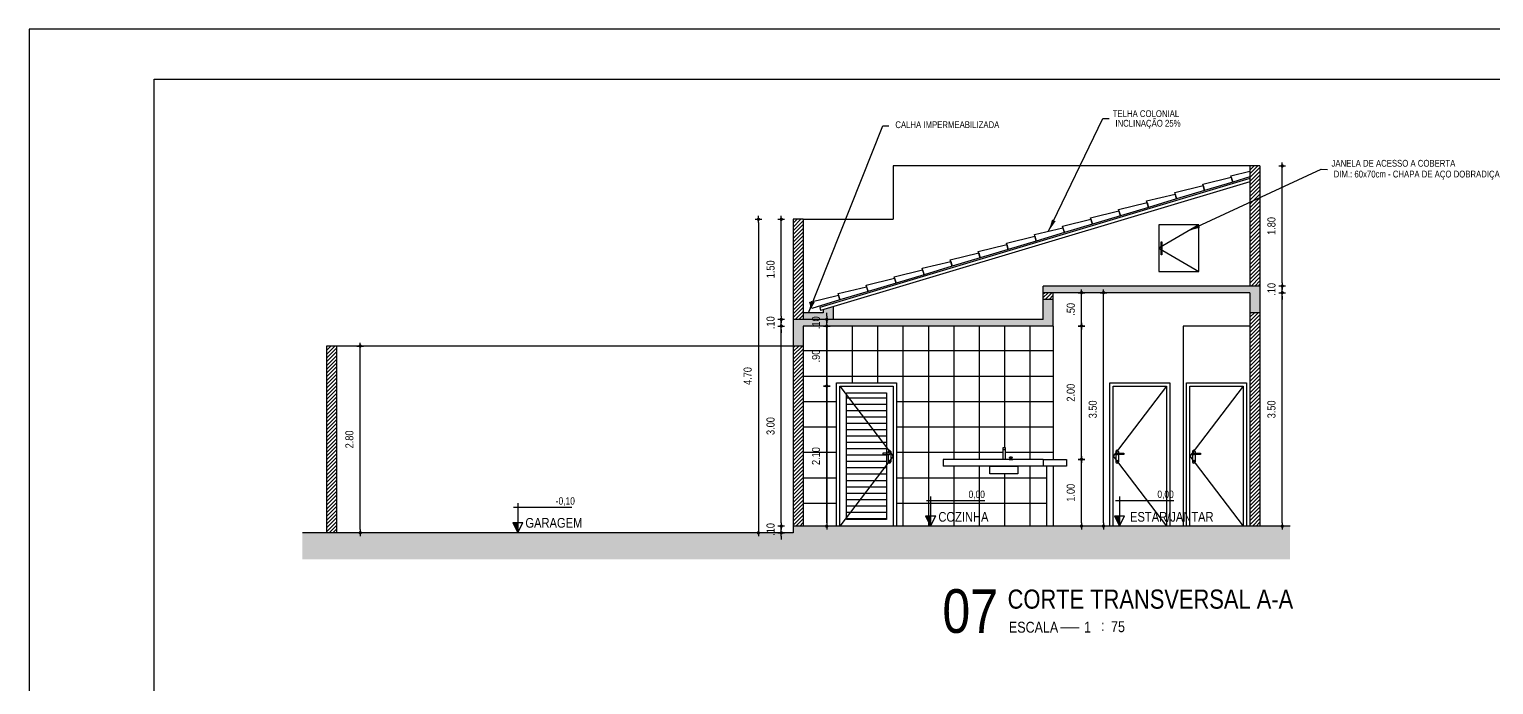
# Model space of a CAD drawing. Header units: millimetres. Extents: x 3955 to 10567, y -112 to 1797.
# Drawn here: x 5238.39 to 5260.35, y 1030.7 to 1040.53 of the extents above; entities that cross this region are included whole.
import ezdxf
from ezdxf.enums import TextEntityAlignment as Align

# ---------------------------------------------------------------- set-up
doc = ezdxf.new("R2010")
doc.units = ezdxf.units.MM
doc.header["$LTSCALE"] = 20
doc.linetypes.add('CONTINU', pattern=[0])
doc.linetypes.add('HIDDEN2', pattern=[0.1875, 0.125, -0.0625])
for name, color, linetype in [('COTA', 7, 'Continuous'), ('E-hatch', 8, 'Continuous'), ('E-pen-y', 2, 'Continuous'), ('E-txt-g', 3, 'Continuous'), ('E-TXT-Y', 2, 'Continuous'), ('LAYER1', 2, 'Continuous'), ('LAYER7', 4, 'Continuous')]:
    doc.layers.add(name, color=color, linetype=linetype)
doc.layers.add('E-Cta-W', color=7, linetype='Continuous', lineweight=20)
doc.layers.add('E-Txt-W', color=7, linetype='Continuous', lineweight=20)
doc.styles.add('F2', font='ARIALN.TTF')
doc.styles.add('REG60', font='romans.shx', dxfattribs={"width": 0.8, "height": 0.15})
doc.styles.add('REG80', font='romans.shx', dxfattribs={"width": 0.8, "height": 0.2})
doc.styles.get("Standard").update_dxf_attribs({"font": 'arial.ttf'})
doc.dimstyles.new('ARQUITETURA', dxfattribs={"dimtxt": 0.11, "dimasz": 0.05, "dimexe": 0.1, "dimexo": 0, "dimgap": 0.1, "dimtad": 1, "dimzin": 5, "dimdsep": 46, "dimtxsty": 'F2', "dimblk": 'COTA', "dimcen": 0, "dimse1": 1, "dimse2": 1, "dimadec": 0, "dimazin": 0, "dimtfac": 2, "dimtix": 1, "dimtmove": 2, "dimatfit": 3, "dimldrblk": 'COTA', "dimfxl": 1, "dimtolj": 1, "dimtzin": 5, "dimarcsym": 0})
doc.dimstyles.get("Standard").update_dxf_attribs({"dimtxt": 0.18, "dimasz": 0.18, "dimexe": 0.18, "dimexo": 0.0625, "dimgap": 0.09, "dimtad": 0, "dimtih": 1, "dimtoh": 1, "dimdec": 4, "dimzin": 0, "dimdsep": 46, "dimtxsty": 'Standard', "dimcen": 0.09, "dimadec": 0, "dimazin": 0, "dimtfac": 1, "dimtdec": 4, "dimtofl": 0, "dimtmove": 0, "dimatfit": 3, "dimfxl": 1, "dimtolj": 1, "dimtzin": 0, "dimarcsym": 0})
pattern_1 = [(45, (-0.58746, 49.68321), (-0.02828427125, 0.02828427125), [])]

# ---------------------------------------------------------------- blocks, each defined once
blk = doc.blocks.new('TXT-AMB75')
at = {"layer": 'E-txt-g', "style": 'REG80', "width": 0.8, "flags": 8}
blk.add_attdef('TXT', text='', height=0.2, dxfattribs=at).set_placement((0.005, 0.296), align=Align.CENTER)
at = {"layer": 'E-Txt-W', "style": 'REG60', "width": 0.8, "flags": 8}
blk.add_attdef('TXT', text='', height=0.15, dxfattribs=at).set_placement((0.005, 0.027), align=Align.CENTER)
blk = doc.blocks.new('COTA')
at = {"layer": 'COTA'}
for p, q in [((-1, 0), (1, 0)), ((0, 1), (0, -1))]:
    blk.add_line(p, q, dxfattribs=at)
at = {"layer": 'COTA', "const_width": 0.5}
blk.add_lwpolyline([(-0.25, 0, 1), (0.25, 0, 1)], format="xyb", close=True, dxfattribs=at)
blk = doc.blocks.new('*D343')
at = {"color": 0, "lineweight": -2}
blk.add_line((5250.35, 1033.131), (5250.35, 1035.131), dxfattribs=at)
at = {"color": 0, "lineweight": -2, "xscale": 0.05, "yscale": 0.05, "zscale": 0.05}
for p, rotation in [((5250.35, 1035.181), 90), ((5250.35, 1033.081), 270)]:
    blk.add_blockref('COTA', p, dxfattribs=dict(at, rotation=rotation))
at = {"color": 0, "insert": (5250.189, 1034.131), "char_height": 0.12, "attachment_point": 5, "rotation": 90, "style": 'F2'}
blk.add_mtext('\\A1;2.10', dxfattribs=at)
blk = doc.blocks.new('*D344')
at = {"color": 0, "lineweight": -2}
blk.add_line((5250.35, 1035.231), (5250.35, 1036.031), dxfattribs=at)
at = {"color": 0, "lineweight": -2, "xscale": 0.05, "yscale": 0.05, "zscale": 0.05}
for p, rotation in [((5250.35, 1036.081), 90), ((5250.35, 1035.181), 270)]:
    blk.add_blockref('COTA', p, dxfattribs=dict(at, rotation=rotation))
at = {"color": 0, "insert": (5250.189, 1035.631), "char_height": 0.12, "attachment_point": 5, "rotation": 90, "style": 'F2'}
blk.add_mtext('\\A1;.90', dxfattribs=at)
blk = doc.blocks.new('*D345')
at = {"color": 0, "lineweight": -2}
for p, q in [((5250.35, 1036.231), (5250.35, 1036.281)), ((5250.35, 1036.081), (5250.35, 1036.181)), ((5250.35, 1036.031), (5250.35, 1035.981))]:
    blk.add_line(p, q, dxfattribs=at)
at = {"color": 0, "lineweight": -2, "xscale": 0.05, "yscale": 0.05, "zscale": 0.05}
for p, rotation in [((5250.35, 1036.181), 270), ((5250.35, 1036.081), 90)]:
    blk.add_blockref('COTA', p, dxfattribs=dict(at, rotation=rotation))
at = {"color": 0, "insert": (5250.189, 1036.131), "char_height": 0.12, "attachment_point": 5, "rotation": 90, "style": 'F2'}
blk.add_mtext('\\A1;.10', dxfattribs=at)
blk = doc.blocks.new('*D346')
at = {"color": 0, "lineweight": -2}
blk.add_line((5254.171, 1033.131), (5254.171, 1034.031), dxfattribs=at)
at = {"color": 0, "lineweight": -2, "xscale": 0.05, "yscale": 0.05, "zscale": 0.05}
for p, rotation in [((5254.171, 1034.081), 90), ((5254.171, 1033.081), 270)]:
    blk.add_blockref('COTA', p, dxfattribs=dict(at, rotation=rotation))
at = {"color": 0, "insert": (5254.01, 1033.581), "char_height": 0.12, "attachment_point": 5, "rotation": 90, "style": 'F2'}
blk.add_mtext('\\A1;1.00', dxfattribs=at)
blk = doc.blocks.new('*D347')
at = {"color": 0, "lineweight": -2}
blk.add_line((5254.171, 1034.131), (5254.171, 1036.031), dxfattribs=at)
at = {"color": 0, "lineweight": -2, "xscale": 0.05, "yscale": 0.05, "zscale": 0.05}
for p, rotation in [((5254.171, 1036.081), 90), ((5254.171, 1034.081), 270)]:
    blk.add_blockref('COTA', p, dxfattribs=dict(at, rotation=rotation))
at = {"color": 0, "insert": (5254.01, 1035.081), "char_height": 0.12, "attachment_point": 5, "rotation": 90, "style": 'F2'}
blk.add_mtext('\\A1;2.00', dxfattribs=at)
blk = doc.blocks.new('*D348')
at = {"color": 0, "lineweight": -2}
blk.add_line((5254.171, 1036.131), (5254.171, 1036.531), dxfattribs=at)
at = {"color": 0, "lineweight": -2, "xscale": 0.05, "yscale": 0.05, "zscale": 0.05}
for p, rotation in [((5254.171, 1036.581), 90), ((5254.171, 1036.081), 270)]:
    blk.add_blockref('COTA', p, dxfattribs=dict(at, rotation=rotation))
at = {"color": 0, "insert": (5254.01, 1036.331), "char_height": 0.12, "attachment_point": 5, "rotation": 90, "style": 'F2'}
blk.add_mtext('\\A1;.50', dxfattribs=at)
blk = doc.blocks.new('*D349')
at = {"color": 0, "lineweight": -2}
blk.add_line((5254.501, 1033.131), (5254.501, 1036.531), dxfattribs=at)
at = {"color": 0, "lineweight": -2, "xscale": 0.05, "yscale": 0.05, "zscale": 0.05}
for p, rotation in [((5254.501, 1036.581), 90), ((5254.501, 1033.081), 270)]:
    blk.add_blockref('COTA', p, dxfattribs=dict(at, rotation=rotation))
at = {"color": 0, "insert": (5254.34, 1034.831), "char_height": 0.12, "attachment_point": 5, "rotation": 90, "style": 'F2'}
blk.add_mtext('\\A1;3.50', dxfattribs=at)
blk = doc.blocks.new('*D350')
at = {"color": 0, "lineweight": -2}
for p, q in [((5249.669, 1033.131), (5249.669, 1033.181)), ((5249.669, 1032.981), (5249.669, 1033.081)), ((5249.669, 1032.931), (5249.669, 1032.881))]:
    blk.add_line(p, q, dxfattribs=at)
at = {"color": 0, "lineweight": -2, "xscale": 0.05, "yscale": 0.05, "zscale": 0.05}
for p, rotation in [((5249.669, 1033.081), 270), ((5249.669, 1032.981), 90)]:
    blk.add_blockref('COTA', p, dxfattribs=dict(at, rotation=rotation))
at = {"color": 0, "insert": (5249.508, 1033.031), "char_height": 0.12, "attachment_point": 5, "rotation": 90, "style": 'F2'}
blk.add_mtext('\\A1;.10', dxfattribs=at)
blk = doc.blocks.new('*D351')
at = {"color": 0, "lineweight": -2}
blk.add_line((5249.669, 1033.131), (5249.669, 1036.031), dxfattribs=at)
at = {"color": 0, "lineweight": -2, "xscale": 0.05, "yscale": 0.05, "zscale": 0.05}
for p, rotation in [((5249.669, 1036.081), 90), ((5249.669, 1033.081), 270)]:
    blk.add_blockref('COTA', p, dxfattribs=dict(at, rotation=rotation))
at = {"color": 0, "insert": (5249.508, 1034.581), "char_height": 0.12, "attachment_point": 5, "rotation": 90, "style": 'F2'}
blk.add_mtext('\\A1;3.00', dxfattribs=at)
blk = doc.blocks.new('*D352')
at = {"color": 0, "lineweight": -2}
for p, q in [((5249.669, 1036.231), (5249.669, 1036.281)), ((5249.669, 1036.081), (5249.669, 1036.181)), ((5249.669, 1036.031), (5249.669, 1035.981))]:
    blk.add_line(p, q, dxfattribs=at)
at = {"color": 0, "lineweight": -2, "xscale": 0.05, "yscale": 0.05, "zscale": 0.05}
for p, rotation in [((5249.669, 1036.181), 270), ((5249.669, 1036.081), 90)]:
    blk.add_blockref('COTA', p, dxfattribs=dict(at, rotation=rotation))
at = {"color": 0, "insert": (5249.508, 1036.131), "char_height": 0.12, "attachment_point": 5, "rotation": 90, "style": 'F2'}
blk.add_mtext('\\A1;.10', dxfattribs=at)
blk = doc.blocks.new('*D353')
at = {"color": 0, "lineweight": -2}
blk.add_line((5249.669, 1036.231), (5249.669, 1037.631), dxfattribs=at)
at = {"color": 0, "lineweight": -2, "xscale": 0.05, "yscale": 0.05, "zscale": 0.05}
for p, rotation in [((5249.669, 1037.681), 90), ((5249.669, 1036.181), 270)]:
    blk.add_blockref('COTA', p, dxfattribs=dict(at, rotation=rotation))
at = {"color": 0, "insert": (5249.508, 1036.931), "char_height": 0.12, "attachment_point": 5, "rotation": 90, "style": 'F2'}
blk.add_mtext('\\A1;1.50', dxfattribs=at)
blk = doc.blocks.new('*D354')
at = {"color": 0, "lineweight": -2}
blk.add_line((5249.325, 1037.631), (5249.325, 1033.031), dxfattribs=at)
at = {"color": 0, "lineweight": -2, "xscale": 0.05, "yscale": 0.05, "zscale": 0.05}
for p, rotation in [((5249.325, 1037.681), 90), ((5249.325, 1032.981), 270)]:
    blk.add_blockref('COTA', p, dxfattribs=dict(at, rotation=rotation))
at = {"color": 0, "insert": (5249.164, 1035.331), "char_height": 0.12, "attachment_point": 5, "rotation": 90, "style": 'F2'}
blk.add_mtext('\\A1;4.70', dxfattribs=at)
blk = doc.blocks.new('*D355')
at = {"color": 0, "lineweight": -2}
blk.add_line((5257.182, 1033.131), (5257.182, 1036.531), dxfattribs=at)
at = {"color": 0, "lineweight": -2, "xscale": 0.05, "yscale": 0.05, "zscale": 0.05}
for p, rotation in [((5257.182, 1036.581), 90), ((5257.182, 1033.081), 270)]:
    blk.add_blockref('COTA', p, dxfattribs=dict(at, rotation=rotation))
at = {"color": 0, "insert": (5257.02, 1034.831), "char_height": 0.12, "attachment_point": 5, "rotation": 90, "style": 'F2'}
blk.add_mtext('\\A1;3.50', dxfattribs=at)
blk = doc.blocks.new('*D356')
at = {"color": 0, "lineweight": -2}
for p, q in [((5257.182, 1036.731), (5257.182, 1036.781)), ((5257.182, 1036.581), (5257.182, 1036.681)), ((5257.182, 1036.531), (5257.182, 1036.481))]:
    blk.add_line(p, q, dxfattribs=at)
at = {"color": 0, "lineweight": -2, "xscale": 0.05, "yscale": 0.05, "zscale": 0.05}
for p, rotation in [((5257.182, 1036.681), 270), ((5257.182, 1036.581), 90)]:
    blk.add_blockref('COTA', p, dxfattribs=dict(at, rotation=rotation))
at = {"color": 0, "insert": (5257.02, 1036.631), "char_height": 0.12, "attachment_point": 5, "rotation": 90, "style": 'F2'}
blk.add_mtext('\\A1;.10', dxfattribs=at)
blk = doc.blocks.new('*D357')
at = {"color": 0, "lineweight": -2}
blk.add_line((5257.182, 1036.731), (5257.182, 1038.431), dxfattribs=at)
at = {"color": 0, "lineweight": -2, "xscale": 0.05, "yscale": 0.05, "zscale": 0.05}
for p, rotation in [((5257.182, 1038.481), 90), ((5257.182, 1036.681), 270)]:
    blk.add_blockref('COTA', p, dxfattribs=dict(at, rotation=rotation))
at = {"color": 0, "insert": (5257.02, 1037.581), "char_height": 0.12, "attachment_point": 5, "rotation": 90, "style": 'F2'}
blk.add_mtext('\\A1;1.80', dxfattribs=at)
blk = doc.blocks.new('*D358')
at = {"color": 0, "lineweight": -2}
blk.add_line((5243.354, 1033.031), (5243.354, 1035.731), dxfattribs=at)
at = {"color": 0, "lineweight": -2, "xscale": 0.05, "yscale": 0.05, "zscale": 0.05}
for p, rotation in [((5243.354, 1035.781), 90), ((5243.354, 1032.981), 270)]:
    blk.add_blockref('COTA', p, dxfattribs=dict(at, rotation=rotation))
at = {"color": 0, "insert": (5243.192, 1034.381), "char_height": 0.12, "attachment_point": 5, "rotation": 90, "style": 'F2'}
blk.add_mtext('\\A1;2.80', dxfattribs=at)
blk = doc.blocks.new('IND_DES')
at = {"layer": 'E-Txt-W', "color": 7}
blk.add_line((0.027, -0.243), (0.198, -0.243), dxfattribs=at)
at = {"layer": 'E-txt-g', "color": 7, "style": 'F2'}
for s, p in [('ESCALA', (-0.446, -0.286)), ('1', (0.243, -0.286)), (':', (0.399, -0.271))]:
    blk.add_text(s, height=0.1, dxfattribs=at).set_placement(p)
blk.add_attdef('ESCALA', (0.49, -0.281), '', height=0.1, dxfattribs=at)
at = {"layer": 'E-Txt-W', "color": 6, "style": 'F2'}
blk.add_attdef('00', text='', height=0.4, dxfattribs=at).set_placement((-0.708, -0.288), align=Align.CENTER)
at = {"layer": 'E-TXT-Y', "color": 7, "style": 'F2'}
for tag, p in [('PROJETO', (-0.456, 0.183)), ('DESENHO', (-0.458, -0.066))]:
    blk.add_attdef(tag, p, '', height=0.175, dxfattribs=at)

msp = doc.modelspace()

# ---------------------------------------------------------------- hatches: boundary and pattern name
h = msp.add_hatch()
h.set_pattern_fill('ANSI37,_O', color=8, scale=0.12, angle=45)
h.set_pattern_definition([(90, (-0.58746, 49.6832), (-0.381, 8e-17), []), (180, (-0.58746, 49.6832), (-8e-17, -0.381), [])])
h.paths.add_polyline_path([(5253.747, 1036.081), (5249.997, 1036.081), (5249.997, 1033.081), (5250.497, 1033.081), (5250.497, 1035.231), (5251.397, 1035.231), (5251.397, 1033.081), (5251.908, 1033.081), (5251.832, 1033.233), (5251.985, 1033.233), (5251.908, 1033.081), (5253.647, 1033.081), (5253.647, 1033.981), (5253.597, 1033.981), (5253.214, 1033.981), (5253.214, 1033.864), (5252.795, 1033.864), (5252.795, 1033.981), (5252.094, 1033.981), (5252.094, 1034.081), (5252.993, 1034.081), (5252.996, 1034.101), (5252.996, 1034.261), (5253.026, 1034.261), (5253.026, 1034.101), (5253.029, 1034.081), (5253.139, 1034.081, -0.265565), (5253.119, 1034.101), (5253.104, 1034.101), (5253.102, 1034.096), (5253.12, 1034.096, 0.21591), (5253.139, 1034.081), (5253.597, 1034.081), (5253.747, 1034.081)])
h.paths.add_polyline_path([(5253.099, 1034.113), (5253.106, 1034.113, -0.618034), (5253.116, 1034.113), (5253.124, 1034.113, -0.791418), (5253.134, 1034.111, -0.791418), (5253.124, 1034.108), (5253.116, 1034.108, -0.618034), (5253.106, 1034.108), (5253.099, 1034.108, -0.791418), (5253.088, 1034.111, -0.791418)], flags=16)
h.paths.add_polyline_path([(5251.987, 1033.107), (5252.814, 1033.107), (5252.814, 1033.333), (5251.987, 1033.333)], flags=24)
h.paths.add_polyline_path([(5250.313, 1033.969), (5250.313, 1034.296), (5250.063, 1034.296), (5250.063, 1033.969)], flags=24)
h.paths.add_polyline_path([(5250.313, 1035.502), (5250.313, 1035.754), (5250.063, 1035.754), (5250.063, 1035.502)], flags=24)
h.paths.add_polyline_path([(5250.313, 1036.002), (5250.313, 1036.254), (5250.063, 1036.254), (5250.063, 1036.002)], flags=9)
h.paths.add_polyline_path([(5252.444, 1033.448), (5252.755, 1033.448), (5252.755, 1033.646), (5252.444, 1033.646)], flags=24)
at = {"layer": 'E-hatch'}
h = msp.add_hatch(dxfattribs=at)
h.set_pattern_fill('_USER', color=256, scale=0.04, angle=45, style=0, pattern_type=0)
h.set_pattern_definition(pattern_1)
h.paths.add_polyline_path([(5256.847, 1036.281), (5256.697, 1036.281), (5256.697, 1033.081), (5256.847, 1033.081)])
h.paths.add_polyline_path([(5256.847, 1038.481), (5256.697, 1038.481), (5256.697, 1036.681), (5256.847, 1036.681)])
h.paths.add_polyline_path([(5253.747, 1036.481), (5253.747, 1036.581), (5253.597, 1036.581), (5253.597, 1036.481)])
h.paths.add_polyline_path([(5249.997, 1037.681), (5249.847, 1037.681), (5249.847, 1036.181), (5249.997, 1036.181)])
h.paths.add_polyline_path([(5249.997, 1035.781), (5249.847, 1035.781), (5249.847, 1033.081), (5249.997, 1033.081)])
h = msp.add_hatch(dxfattribs=at)
h.set_pattern_fill('ANSI38', color=256, scale=0.01, style=0)
h.set_pattern_definition([(45, (-0.58746, 49.683208), (-0.0224506403, 0.0224506403), []), (135, (-0.58746, 49.683208), (-0.0673519209, 0.0224506403), [0.079375, -0.047625])])
h.paths.add_polyline_path([(5249.847, 1036.181), (5249.847, 1035.781), (5249.997, 1035.781), (5249.997, 1036.081), (5253.747, 1036.081), (5253.747, 1036.481), (5253.597, 1036.481), (5253.597, 1036.181)])
h.paths.add_polyline_path([(5249.997, 1036.281), (5249.997, 1036.181), (5250.447, 1036.181), (5250.447, 1036.368), (5250.297, 1036.323), (5250.297, 1036.281)], flags=17)
h.paths.add_polyline_path([(5253.597, 1036.681), (5253.597, 1036.581), (5256.697, 1036.581), (5256.697, 1036.281), (5256.847, 1036.281), (5256.847, 1036.681)])
h = msp.add_hatch(dxfattribs=at)
h.set_pattern_fill('_USER', color=256, scale=0.04, angle=45, style=0, pattern_type=0)
h.set_pattern_definition(pattern_1)
h.paths.add_polyline_path([(5242.997, 1035.781), (5242.847, 1035.781), (5242.847, 1032.981), (5242.997, 1032.981)])
h = msp.add_hatch(dxfattribs=at)
h.set_pattern_fill('ANSI38', color=256, scale=0.02, style=0)
h.set_pattern_definition([(45, (-0.58746, 49.68321), (-0.0449012806, 0.0449012806), []), (135, (-0.58746, 49.68321), (-0.1347038418, 0.0449012806), [0.15875, -0.09525])])
h.paths.add_polyline_path([(5257.298, 1033.081), (5249.847, 1033.081), (5249.847, 1032.981), (5242.487, 1032.981), (5242.487, 1032.581), (5257.298, 1032.581)])
h.paths.add_polyline_path([(5249.632, 1032.902), (5249.632, 1033.154), (5249.382, 1033.154), (5249.382, 1032.902)], flags=9)
at = {"layer": 'LAYER7', "linetype": 'Continuous'}
h = msp.add_hatch(dxfattribs=at)
h.set_pattern_fill('ANSI31', color=8, scale=0.03, angle=315, style=0)
h.set_pattern_definition([(0, (102.09046, 81.45758), (3e-17, 0.09525), [])])
h.paths.add_polyline_path([(5250.647, 1033.212), (5250.647, 1033.181), (5251.247, 1033.181), (5251.247, 1034)])
h.paths.add_polyline_path([(5251.247, 1034), (5251.247, 1034.262), (5250.647, 1035.05), (5250.647, 1033.212)])
h.paths.add_polyline_path([(5251.247, 1035.081), (5250.647, 1035.081), (5250.647, 1035.05), (5251.247, 1034.262)])

# ---------------------------------------------------------------- linework, layer by layer
at = {"color": 6}
for p, q in [((5251.347, 1038.481), (5251.347, 1037.681)), ((5256.697, 1038.481), (5251.347, 1038.481)), ((5249.997, 1037.681), (5251.347, 1037.681))]:
    msp.add_line(p, q, dxfattribs=at)
at = {"color": 5}
for p, q in [((5256.697, 1038.481), (5256.697, 1036.681)), ((5256.847, 1038.481), (5256.697, 1038.481)), ((5256.847, 1038.481), (5256.847, 1033.081)), ((5249.847, 1037.681), (5249.847, 1032.981)), ((5249.997, 1037.681), (5249.847, 1037.681)), ((5249.997, 1037.681), (5249.997, 1036.181)), ((5256.847, 1036.681), (5253.597, 1036.681)), ((5253.597, 1036.181), (5253.597, 1036.681)), ((5256.697, 1036.581), (5253.597, 1036.581)), ((5253.747, 1036.481), (5253.597, 1036.481)), ((5253.747, 1036.081), (5253.747, 1036.581)), ((5256.697, 1036.581), (5256.697, 1033.081)), ((5253.597, 1036.181), (5249.847, 1036.181)), ((5250.297, 1036.281), (5249.997, 1036.281)), ((5250.297, 1036.323), (5250.297, 1036.281)), ((5250.447, 1036.368), (5250.447, 1036.181)), ((5256.847, 1036.281), (5256.697, 1036.281)), ((5253.747, 1036.081), (5249.997, 1036.081)), ((5249.997, 1036.081), (5249.997, 1033.081)), ((5242.847, 1035.781), (5242.847, 1032.981)), ((5242.997, 1035.781), (5242.847, 1035.781)), ((5242.997, 1035.781), (5242.997, 1032.981)), ((5249.997, 1035.781), (5249.847, 1035.781))]:
    msp.add_line(p, q, dxfattribs=at)
at = {"color": 8}
for p, q in [((5253.747, 1036.081), (5253.747, 1034.081)), ((5249.847, 1035.781), (5242.997, 1035.781)), ((5251.269, 1034.199), (5251.269, 1034.177)), ((5251.309, 1034.199), (5251.309, 1034.043)), ((5254.684, 1034.199), (5254.684, 1034.043)), ((5254.724, 1034.199), (5254.724, 1034.177)), ((5255.834, 1034.199), (5255.834, 1034.043)), ((5255.874, 1034.199), (5255.874, 1034.177)), ((5251.269, 1034.157), (5251.269, 1034.043)), ((5251.299, 1034.06), (5251.279, 1034.06)), ((5251.289, 1034.05), (5251.289, 1034.07)), ((5254.694, 1034.06), (5254.714, 1034.06)), ((5254.704, 1034.05), (5254.704, 1034.07)), ((5254.724, 1034.157), (5254.724, 1034.043)), ((5255.844, 1034.06), (5255.864, 1034.06)), ((5255.854, 1034.05), (5255.854, 1034.07)), ((5255.874, 1034.157), (5255.874, 1034.043))]:
    msp.add_line(p, q, dxfattribs=at)
at = {"color": 2}
for p, q in [((5256.697, 1036.081), (5255.697, 1036.081)), ((5255.697, 1036.081), (5255.697, 1033.081)), ((5253.597, 1034.081), (5253.947, 1034.081)), ((5253.597, 1034.081), (5253.597, 1033.981)), ((5253.947, 1033.981), (5253.597, 1033.981)), ((5253.647, 1033.981), (5253.647, 1033.081)), ((5253.747, 1033.981), (5253.747, 1033.081)), ((5253.947, 1034.081), (5253.947, 1033.981))]:
    msp.add_line(p, q, dxfattribs=at)
at = {"color": 7}
for p, q in [((5252.996, 1034.231), (5253.026, 1034.231)), ((5252.094, 1034.081), (5252.094, 1033.981)), ((5253.597, 1034.081), (5252.094, 1034.081)), ((5253.597, 1033.981), (5252.094, 1033.981)), ((5253.084, 1034.081), (5253.139, 1034.081)), ((5253.093, 1034.086), (5253.129, 1034.086)), ((5253.104, 1034.113), (5253.099, 1034.113)), ((5253.104, 1034.108), (5253.099, 1034.108)), ((5253.121, 1034.096), (5253.102, 1034.096)), ((5253.119, 1034.113), (5253.124, 1034.113)), ((5253.119, 1034.108), (5253.124, 1034.108))]:
    msp.add_line(p, q, dxfattribs=at)
for p, q in [((5251.908, 1033.525), (5251.908, 1033.081)), ((5254.741, 1033.525), (5254.741, 1033.081)), ((5245.655, 1033.367), (5246.529, 1033.367)), ((5245.717, 1033.425), (5245.717, 1032.981)), ((5251.846, 1033.467), (5252.72, 1033.467)), ((5254.679, 1033.467), (5255.553, 1033.467)), ((5245.641, 1033.133), (5245.717, 1032.981)), ((5245.641, 1033.133), (5245.793, 1033.133)), ((5245.717, 1032.981), (5245.793, 1033.133)), ((5251.832, 1033.233), (5251.908, 1033.081)), ((5251.832, 1033.233), (5251.985, 1033.233)), ((5251.908, 1033.081), (5251.985, 1033.233)), ((5254.665, 1033.233), (5254.741, 1033.081)), ((5254.665, 1033.233), (5254.817, 1033.233)), ((5254.741, 1033.081), (5254.817, 1033.233))]:
    msp.add_line(p, q)
at = {"color": 1}
for p, q in [((5257.298, 1033.081), (5249.847, 1033.081)), ((5249.847, 1032.981), (5242.487, 1032.981))]:
    msp.add_line(p, q, dxfattribs=at)
at = {"color": 2}
msp.add_lwpolyline([(5238.391, 995.98), (5304.268, 995.98), (5304.268, 1040.53), (5238.391, 1040.53)], close=True, dxfattribs=at)
at = {"color": 1}
msp.add_lwpolyline([(5240.266, 1039.78), (5303.518, 1039.78), (5303.518, 996.73), (5240.266, 996.73)], close=True, dxfattribs=at)
for points in [[(5256.438, 1038.239), (5256.409, 1038.334), (5256.697, 1038.404)], [(5255.597, 1037.986), (5255.568, 1038.082), (5255.995, 1038.186), (5256.017, 1038.112), (5255.597, 1037.986)], [(5256.017, 1038.112), (5255.989, 1038.208), (5256.416, 1038.312), (5256.438, 1038.239), (5256.017, 1038.112)], [(5256.697, 1038.316), (5256.438, 1038.239)], [(5254.755, 1037.734), (5254.727, 1037.83), (5255.154, 1037.933), (5255.176, 1037.86), (5254.755, 1037.734)], [(5255.176, 1037.86), (5255.147, 1037.956), (5255.575, 1038.06), (5255.597, 1037.986), (5255.176, 1037.86)], [(5254.335, 1037.608), (5254.306, 1037.703), (5254.733, 1037.807), (5254.755, 1037.734), (5254.335, 1037.608)], [(5253.493, 1037.355), (5253.464, 1037.451), (5253.892, 1037.555), (5253.914, 1037.481), (5253.493, 1037.355)], [(5253.914, 1037.481), (5253.885, 1037.577), (5254.313, 1037.681), (5254.335, 1037.608), (5253.914, 1037.481)], [(5252.652, 1037.103), (5252.623, 1037.199), (5253.05, 1037.302), (5253.072, 1037.229), (5252.652, 1037.103)], [(5253.072, 1037.229), (5253.044, 1037.325), (5253.471, 1037.429), (5253.493, 1037.355), (5253.072, 1037.229)], [(5251.81, 1036.85), (5251.782, 1036.946), (5252.209, 1037.05), (5252.231, 1036.977), (5251.81, 1036.85)], [(5252.231, 1036.977), (5252.202, 1037.072), (5252.63, 1037.176), (5252.652, 1037.103), (5252.231, 1036.977)], [(5251.39, 1036.724), (5251.361, 1036.82), (5251.788, 1036.924), (5251.81, 1036.85), (5251.39, 1036.724)], [(5250.548, 1036.472), (5250.519, 1036.567), (5250.947, 1036.671), (5250.969, 1036.598), (5250.548, 1036.472)], [(5250.969, 1036.598), (5250.94, 1036.694), (5251.368, 1036.797), (5251.39, 1036.724), (5250.969, 1036.598)], [(5250.128, 1036.345), (5250.099, 1036.441), (5250.526, 1036.545), (5250.548, 1036.472), (5250.128, 1036.345)]]:
    msp.add_lwpolyline(points)
at = {"color": 8, "linetype": 'CONTINU'}
for points in [[(5255.328, 1036.899), (5255.928, 1036.899), (5255.928, 1037.599), (5255.328, 1037.599)], [(5255.367, 1037.341), (5255.376, 1037.341), (5255.376, 1037.149), (5255.367, 1037.149)]]:
    msp.add_lwpolyline(points, close=True, dxfattribs=at)
at = {"color": 8, "linetype": 'HIDDEN2'}
for points in [[(5255.928, 1037.599), (5255.328, 1037.249), (5255.928, 1036.899)], [(5250.547, 1035.181), (5251.347, 1034.131), (5250.547, 1033.081)], [(5255.447, 1035.181), (5254.647, 1034.131), (5255.447, 1033.081)], [(5256.597, 1035.181), (5255.797, 1034.131), (5256.597, 1033.081)]]:
    msp.add_lwpolyline(points, dxfattribs=at)
at = {"color": 8}
for points in [[(5250.497, 1033.081), (5250.497, 1035.231), (5251.397, 1035.231), (5251.397, 1033.081)], [(5254.597, 1033.081), (5254.597, 1035.231), (5255.497, 1035.231), (5255.497, 1033.081)], [(5255.747, 1033.081), (5255.747, 1035.231), (5256.647, 1035.231), (5256.647, 1033.081)]]:
    msp.add_lwpolyline(points, dxfattribs=at)
at = {"color": 7}
for points in [[(5250.547, 1035.181), (5251.347, 1035.181), (5251.347, 1033.081), (5250.547, 1033.081)], [(5254.647, 1035.181), (5255.447, 1035.181), (5255.447, 1033.081), (5254.647, 1033.081)], [(5252.996, 1034.101), (5252.996, 1034.261), (5253.026, 1034.261), (5253.026, 1034.101), (5253.029, 1034.081), (5252.993, 1034.081)], [(5252.795, 1033.981), (5253.214, 1033.981), (5253.214, 1033.864), (5252.795, 1033.864)], [(5253.104, 1034.101), (5253.104, 1034.121), (5253.119, 1034.121), (5253.119, 1034.101)]]:
    msp.add_lwpolyline(points, close=True, dxfattribs=at)
at = {"color": 8}
for points in [[(5250.647, 1035.081), (5251.247, 1035.081), (5251.247, 1033.181), (5250.647, 1033.181)], [(5255.797, 1035.181), (5256.597, 1035.181), (5256.597, 1033.081), (5255.797, 1033.081)]]:
    msp.add_lwpolyline(points, close=True, dxfattribs=at)
for points in [[(5251.289, 1034.177), (5251.189, 1034.177), (5251.189, 1034.157), (5251.289, 1034.157, 1)], [(5254.704, 1034.177), (5254.804, 1034.177), (5254.804, 1034.157), (5254.704, 1034.157, -1)], [(5255.854, 1034.177), (5255.954, 1034.177), (5255.954, 1034.157), (5255.854, 1034.157, -1)]]:
    msp.add_lwpolyline(points, format="xyb", close=True, dxfattribs=at)
for centre in [(5251.289, 1034.06), (5254.704, 1034.06), (5255.854, 1034.06)]:
    msp.add_circle(centre, 0.01, dxfattribs=at)
at = {"color": 7}
for centre in [(5253.094, 1034.111), (5253.111, 1034.111), (5253.129, 1034.111)]:
    msp.add_circle(centre, 0.00559, dxfattribs=at)
at = {"color": 8}
for centre, radius, start, end in [((5251.289, 1034.197), 0.0201, 6.4232, 173.5768), ((5251.289, 1034.167), 0.012, 236.4427, 123.5573), ((5254.704, 1034.197), 0.0201, 6.4232, 173.5768), ((5254.704, 1034.167), 0.012, 56.4427, 303.5573), ((5255.854, 1034.197), 0.0201, 6.4232, 173.5768), ((5255.854, 1034.167), 0.012, 56.4427, 303.5573), ((5251.289, 1034.045), 0.0201, 186.4232, 353.5768), ((5254.704, 1034.045), 0.0201, 186.4232, 353.5768), ((5255.854, 1034.045), 0.0201, 186.4232, 353.5768)]:
    msp.add_arc(centre, radius, start, end, dxfattribs=at)
at = {"color": 7}
for centre, start, end in [((5253.076, 1034.108), 285.2551, 344.7449), ((5253.146, 1034.108), 195.2551, 254.7449)]:
    msp.add_arc(centre, 0.0285, start, end, dxfattribs=at)
for points in [[(5245.641, 1033.133), (5245.717, 1033.133), (5245.717, 1032.981)], [(5251.832, 1033.233), (5251.908, 1033.233), (5251.908, 1033.081)], [(5254.665, 1033.233), (5254.741, 1033.233), (5254.741, 1033.081)]]:
    msp.add_solid(points)
at = {"layer": 'E-pen-y'}
for p, q in [((5256.697, 1038.295), (5250.245, 1036.36)), ((5256.697, 1038.243), (5250.259, 1036.312)), ((5250.245, 1036.36), (5250.259, 1036.312))]:
    msp.add_line(p, q, dxfattribs=at)

# ---------------------------------------------------------------- block references
ref = msp.add_blockref('TXT-AMB75', (5255.521, 1032.931), dxfattribs=dict(xscale=0.7290000000000001, yscale=0.7290000000000001, zscale=0.7290000000000001))
ref.add_attrib('TXT', 'ESTAR/JANTAR', dxfattribs={"layer": 'E-txt-g', "color": 2, "height": 0.1458, "style": 'F2'}).set_placement((5255.525, 1033.147), align=Align.CENTER)
ref = msp.add_blockref('TXT-AMB75', (5246.254, 1032.841), dxfattribs=dict(xscale=0.7290000000000001, yscale=0.7290000000000001, zscale=0.7290000000000001))
ref.add_attrib('TXT', 'GARAGEM', dxfattribs={"layer": 'E-txt-g', "color": 2, "height": 0.1458, "style": 'F2'}).set_placement((5246.258, 1033.057), align=Align.CENTER)
ref = msp.add_blockref('TXT-AMB75', (5252.396, 1032.931), dxfattribs=dict(xscale=0.7290000000000001, yscale=0.7290000000000001, zscale=0.7290000000000001))
ref.add_attrib('TXT', 'COZINHA', dxfattribs={"layer": 'E-txt-g', "color": 2, "height": 0.1458, "style": 'F2'}).set_placement((5252.4, 1033.147), align=Align.CENTER)
ref = msp.add_blockref('IND_DES', (5253.812, 1031.951), dxfattribs=dict(xscale=1.636240131907927, yscale=1.636240131907927, zscale=1.636240131907927))
ref.add_attrib('00', '07', dxfattribs={"layer": 'E-Txt-W', "height": 0.6545, "style": 'F2'}).set_placement((5252.502, 1031.48), align=Align.CENTER)
ref.add_attrib('DESENHO', 'CORTE TRANSVERSAL A-A', (5253.063, 1031.843), dxfattribs={"layer": 'E-TXT-Y', "color": 2, "height": 0.28634, "style": 'F2'})
ref.add_attrib('ESCALA', '75', (5254.614, 1031.491), dxfattribs={"layer": 'E-txt-g', "color": 7, "height": 0.1636, "style": 'F2'})

# ---------------------------------------------------------------- texts
at = {"color": 7, "style": 'F2'}
for s, p in [('0,00', (5252.477, 1033.503)), ('0,00', (5255.309, 1033.503)), ('-0,10', (5246.286, 1033.403))]:
    msp.add_text(s, height=0.11, dxfattribs=at).set_placement(p)
at = {"layer": 'LAYER1', "color": 7, "linetype": 'Continuous', "style": 'F2'}
for s, p in [('TELHA COLONIAL', (5254.639, 1039.316)), ('CALHA IMPERMEABILIZADA', (5251.379, 1039.15)), ('INCLINAÇÃO 25%%%', (5254.679, 1039.172)), ('JANELA DE ACESSO A COBERTA', (5257.92, 1038.572)), ('DIM.: 60x70cm - CHAPA DE AÇO DOBRADIÇA', (5257.953, 1038.41))]:
    msp.add_text(s, height=0.10166, dxfattribs=at).set_placement(p, align=Align.TOP_LEFT)

# ---------------------------------------------------------------- dimensions: what is measured, and where the dimension line sits
at = {"color": 4}
for base, p1, p2, picture, middle in [((5257.182, 1038.481), (5256.697, 1036.681), (5256.772, 1038.481), '*D357', (5257.02, 1037.581)), ((5249.325, 1032.981), (5249.847, 1037.681), (5249.847, 1032.981), '*D354', (5249.164, 1035.331)), ((5249.669, 1037.681), (5249.997, 1036.181), (5249.997, 1037.681), '*D353', (5249.508, 1036.931)), ((5254.171, 1036.581), (5253.747, 1036.081), (5253.747, 1036.581), '*D348', (5254.01, 1036.331)), ((5254.501, 1036.581), (5253.747, 1033.081), (5253.747, 1036.581), '*D349', (5254.34, 1034.831)), ((5257.182, 1036.681), (5256.697, 1036.581), (5256.697, 1036.681), '*D356', (5257.02, 1036.631)), ((5257.182, 1036.581), (5256.697, 1033.081), (5256.697, 1036.581), '*D355', (5257.02, 1034.831)), ((5249.669, 1036.181), (5249.997, 1036.081), (5249.997, 1036.181), '*D352', (5249.508, 1036.131)), ((5250.35, 1036.181), (5249.997, 1036.081), (5249.997, 1036.181), '*D345', (5250.189, 1036.131)), ((5249.669, 1036.081), (5249.847, 1033.081), (5249.997, 1036.081), '*D351', (5249.508, 1034.581)), ((5250.35, 1036.081), (5250.547, 1035.181), (5249.997, 1036.081), '*D344', (5250.189, 1035.631)), ((5254.171, 1036.081), (5253.772, 1034.081), (5253.747, 1036.081), '*D347', (5254.01, 1035.081)), ((5243.354, 1035.781), (5242.997, 1032.981), (5242.997, 1035.781), '*D358', (5243.192, 1034.381)), ((5250.35, 1035.181), (5250.547, 1033.081), (5250.547, 1035.181), '*D343', (5250.189, 1034.131)), ((5254.171, 1034.081), (5253.747, 1033.081), (5253.772, 1034.081), '*D346', (5254.01, 1033.581)), ((5249.669, 1033.081), (5249.847, 1032.981), (5249.847, 1033.081), '*D350', (5249.508, 1033.031))]:
    dim = msp.add_linear_dim(base=base, p1=p1, p2=p2, angle=90, dimstyle='ARQUITETURA', override={"dimtxt": 0.12, "dimfxl": 0.1, "dimfxlon": 1}, dxfattribs=at)
    dim.commit()
    dim.dimension.update_dxf_attribs({"geometry": picture, "text_midpoint": middle})

# ---------------------------------------------------------------- leaders
at = {"layer": 'E-Cta-W', "color": 4}
for points in [[(5250.078, 1036.281), (5251.189, 1039.084), (5251.282, 1039.082)], [(5253.678, 1037.503), (5254.491, 1039.194), (5254.584, 1039.192)], [(5255.772, 1037.508), (5257.766, 1038.431), (5257.859, 1038.43)]]:
    msp.add_leader(points, dimstyle='Standard', dxfattribs=at)

doc.saveas('drawing.dxf')
